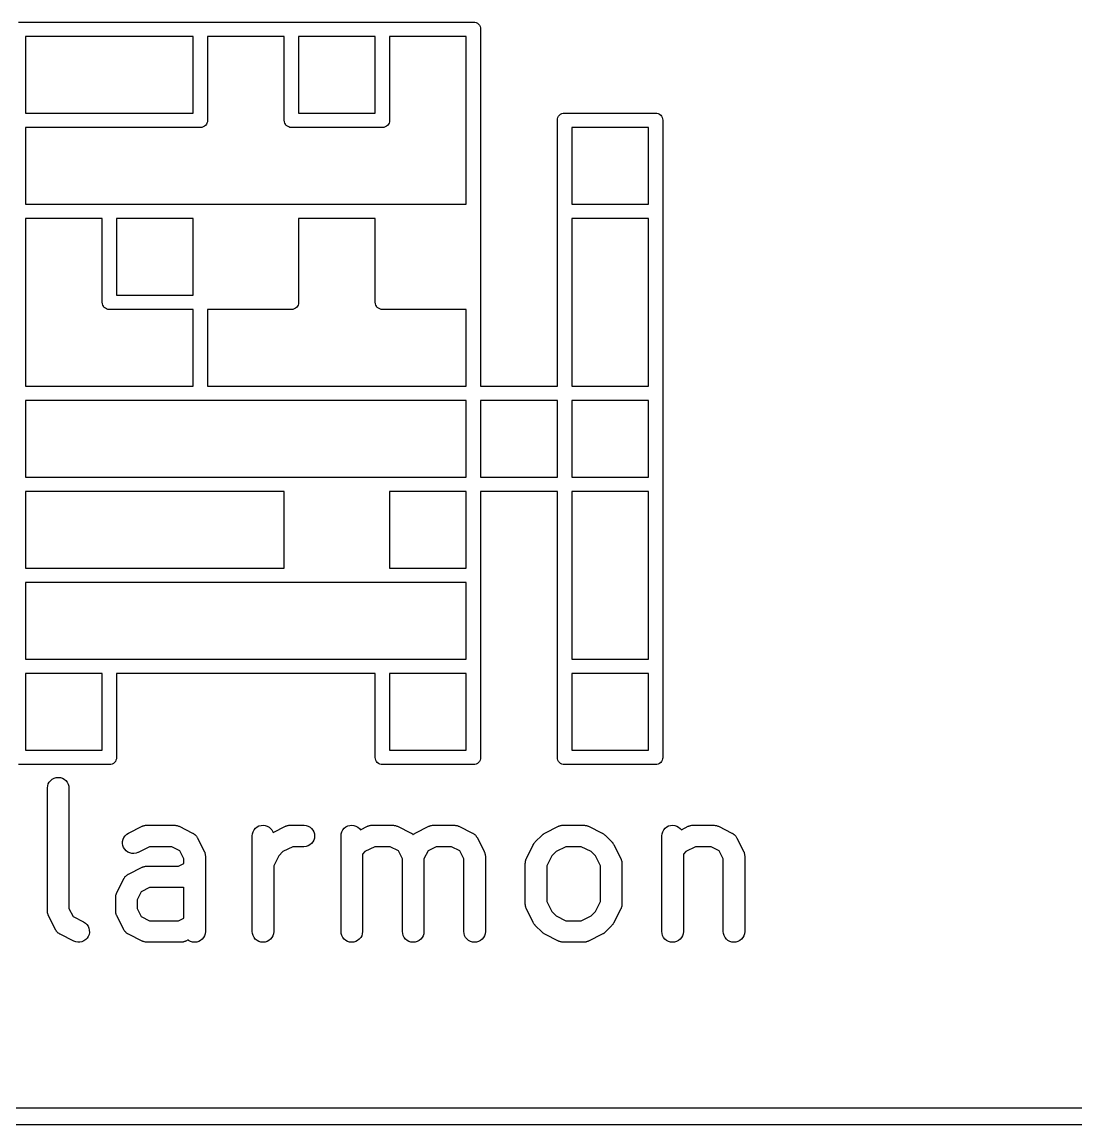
# Model space of a CAD drawing. Extents: x 74.8 to 169.8, y -84.2 to -63.4.
# Drawn here: x 149.89 to 157.24, y -84.22 to -76.53 of the extents above; entities that cross this region are included whole.
import ezdxf

# ---------------------------------------------------------------- set-up
doc = ezdxf.new("R2010")
doc.units = 0
doc.layers.add('BLACK', color=7, linetype='CONTINUOUS')

msp = doc.modelspace()

# ---------------------------------------------------------------- linework, layer by layer
at = {"layer": 'BLACK', "linetype": 'CONTINUOUS'}
for p, q in [((149.862, -76.531), (151.128, -76.531)), ((151.128, -76.531), (151.13, -76.5308)), ((151.13, -76.5308), (151.132, -76.531)), ((151.132, -76.531), (151.763, -76.531)), ((151.763, -76.531), (151.765, -76.5308)), ((151.765, -76.5308), (151.767, -76.531)), ((151.767, -76.531), (152.398, -76.531)), ((152.398, -76.531), (152.4, -76.5308)), ((152.4, -76.5308), (152.402, -76.531)), ((152.402, -76.531), (153.033, -76.531)), ((153.033, -76.531), (153.035, -76.5308)), ((153.035, -76.5308), (153.037, -76.531)), ((153.037, -76.531), (153.045, -76.5317)), ((153.045, -76.5317), (153.054, -76.5346)), ((153.054, -76.5346), (153.063, -76.5392)), ((153.063, -76.5392), (153.071, -76.5455)), ((153.071, -76.5455), (153.077, -76.5531)), ((153.077, -76.5531), (153.081, -76.5618)), ((149.91, -76.631), (149.91, -77.166)), ((151.08, -76.631), (149.91, -76.631)), ((151.08, -77.166), (151.08, -76.631)), ((151.715, -76.631), (151.18, -76.631)), ((151.18, -76.631), (151.18, -77.2136)), ((151.715, -77.2135), (151.715, -76.631)), ((151.815, -76.631), (151.815, -77.166)), ((152.35, -76.631), (151.815, -76.631)), ((152.35, -77.166), (152.35, -76.631)), ((152.45, -76.631), (152.45, -77.2136)), ((152.985, -76.631), (152.45, -76.631)), ((152.985, -77.801), (152.985, -76.631)), ((153.081, -76.5618), (153.084, -76.5712)), ((153.084, -76.5712), (153.085, -76.581)), ((153.085, -76.581), (153.085, -76.5834)), ((153.085, -76.5834), (153.085, -77.8486)), ((149.91, -77.166), (151.08, -77.166)), ((151.815, -77.166), (152.35, -77.166)), ((153.642, -77.1742), (153.651, -77.1696)), ((153.651, -77.1696), (153.66, -77.1667)), ((153.66, -77.1667), (153.668, -77.166)), ((153.668, -77.166), (153.67, -77.1658)), ((153.67, -77.1658), (153.672, -77.166)), ((153.672, -77.166), (154.303, -77.166)), ((154.303, -77.166), (154.305, -77.1658)), ((154.305, -77.1658), (154.307, -77.166)), ((154.307, -77.166), (154.315, -77.1667)), ((154.315, -77.1667), (154.324, -77.1696)), ((154.324, -77.1696), (154.333, -77.1742)), ((151.172, -77.2439), (151.166, -77.2515)), ((151.176, -77.2352), (151.172, -77.2439)), ((151.179, -77.2258), (151.176, -77.2352)), ((151.18, -77.2184), (151.179, -77.2258)), ((151.18, -77.2136), (151.18, -77.216)), ((151.18, -77.216), (151.18, -77.2184)), ((151.715, -77.216), (151.715, -77.2135)), ((151.716, -77.2258), (151.715, -77.216)), ((151.719, -77.2352), (151.716, -77.2258)), ((151.723, -77.2439), (151.719, -77.2352)), ((151.729, -77.2515), (151.723, -77.2439)), ((152.442, -77.2439), (152.436, -77.2515)), ((152.446, -77.2352), (152.442, -77.2439)), ((152.449, -77.2258), (152.446, -77.2352)), ((152.45, -77.2184), (152.449, -77.2258)), ((152.45, -77.2136), (152.45, -77.216)), ((152.45, -77.216), (152.45, -77.2184)), ((153.62, -77.216), (153.621, -77.2062)), ((153.62, -77.2184), (153.62, -77.216)), ((153.62, -77.8486), (153.62, -77.2184)), ((153.621, -77.2062), (153.624, -77.1968)), ((153.624, -77.1968), (153.628, -77.1881)), ((153.628, -77.1881), (153.634, -77.1805)), ((153.634, -77.1805), (153.642, -77.1742)), ((154.333, -77.1742), (154.341, -77.1805)), ((154.341, -77.1805), (154.347, -77.1881)), ((154.347, -77.1881), (154.351, -77.1968)), ((154.351, -77.1968), (154.354, -77.2062)), ((154.354, -77.2062), (154.355, -77.216)), ((154.355, -77.216), (154.355, -77.2184)), ((154.355, -77.2184), (154.355, -77.8486)), ((151.128, -77.266), (149.91, -77.266)), ((149.91, -77.266), (149.91, -77.801)), ((151.13, -77.2662), (151.128, -77.266)), ((151.14, -77.2653), (151.13, -77.2662)), ((151.149, -77.2624), (151.14, -77.2653)), ((151.158, -77.2578), (151.149, -77.2624)), ((151.166, -77.2515), (151.158, -77.2578)), ((151.737, -77.2578), (151.729, -77.2515)), ((151.746, -77.2624), (151.737, -77.2578)), ((151.755, -77.2653), (151.746, -77.2624)), ((151.763, -77.266), (151.755, -77.2653)), ((151.765, -77.2662), (151.763, -77.266)), ((151.767, -77.266), (151.765, -77.2662)), ((152.398, -77.266), (151.767, -77.266)), ((152.4, -77.2662), (152.398, -77.266)), ((152.41, -77.2653), (152.4, -77.2662)), ((152.419, -77.2624), (152.41, -77.2653)), ((152.428, -77.2578), (152.419, -77.2624)), ((152.436, -77.2515), (152.428, -77.2578)), ((153.72, -77.266), (153.72, -77.801)), ((154.255, -77.266), (153.72, -77.266)), ((154.255, -77.801), (154.255, -77.266)), ((149.91, -77.801), (150.493, -77.801)), ((150.493, -77.801), (150.495, -77.8008)), ((150.495, -77.8008), (150.497, -77.801)), ((150.497, -77.801), (151.128, -77.801)), ((151.128, -77.801), (151.13, -77.8008)), ((151.13, -77.8008), (151.132, -77.801)), ((151.132, -77.801), (151.763, -77.801)), ((151.763, -77.801), (151.765, -77.8008)), ((151.765, -77.8008), (151.767, -77.801)), ((151.767, -77.801), (152.398, -77.801)), ((152.398, -77.801), (152.4, -77.8008)), ((152.4, -77.8008), (152.402, -77.801)), ((152.402, -77.801), (152.985, -77.801)), ((153.085, -77.8486), (153.085, -77.851)), ((153.085, -77.851), (153.085, -77.8534)), ((153.085, -77.8534), (153.085, -78.4836)), ((153.62, -77.851), (153.62, -77.8486)), ((153.62, -77.8534), (153.62, -77.851)), ((153.62, -79.071), (153.62, -77.8534)), ((153.72, -77.801), (154.255, -77.801)), ((154.355, -77.8486), (154.355, -77.851)), ((154.355, -77.851), (154.355, -77.8534)), ((154.355, -77.8534), (154.355, -79.1186)), ((149.91, -77.901), (149.91, -79.071)), ((150.445, -77.901), (149.91, -77.901)), ((150.445, -78.4835), (150.445, -77.901)), ((150.545, -77.901), (150.545, -78.436)), ((151.08, -77.901), (150.545, -77.901)), ((151.08, -78.436), (151.08, -77.901)), ((151.815, -77.901), (151.815, -78.4836)), ((152.35, -77.901), (151.815, -77.901)), ((152.35, -78.4836), (152.35, -77.901)), ((153.72, -77.901), (153.72, -79.071)), ((154.255, -77.901), (153.72, -77.901)), ((154.255, -79.071), (154.255, -77.901)), ((150.545, -78.436), (151.08, -78.436)), ((150.445, -78.486), (150.445, -78.4835)), ((150.446, -78.4958), (150.445, -78.486)), ((150.449, -78.5052), (150.446, -78.4958)), ((150.453, -78.5139), (150.449, -78.5052)), ((150.459, -78.5215), (150.453, -78.5139)), ((150.467, -78.5278), (150.459, -78.5215)), ((150.476, -78.5324), (150.467, -78.5278)), ((150.485, -78.5353), (150.476, -78.5324)), ((150.493, -78.536), (150.485, -78.5353)), ((150.495, -78.5362), (150.493, -78.536)), ((150.497, -78.536), (150.495, -78.5362)), ((151.08, -78.536), (150.497, -78.536)), ((151.08, -79.071), (151.08, -78.536)), ((151.763, -78.536), (151.18, -78.536)), ((151.18, -78.536), (151.18, -79.071)), ((151.765, -78.5362), (151.763, -78.536)), ((151.775, -78.5353), (151.765, -78.5362)), ((151.784, -78.5324), (151.775, -78.5353)), ((151.793, -78.5278), (151.784, -78.5324)), ((151.801, -78.5215), (151.793, -78.5278)), ((151.807, -78.5139), (151.801, -78.5215)), ((151.811, -78.5052), (151.807, -78.5139)), ((151.814, -78.4958), (151.811, -78.5052)), ((151.815, -78.4884), (151.814, -78.4958)), ((151.815, -78.4836), (151.815, -78.486)), ((151.815, -78.486), (151.815, -78.4884)), ((152.35, -78.486), (152.35, -78.4836)), ((152.351, -78.4958), (152.35, -78.486)), ((152.354, -78.5052), (152.351, -78.4958)), ((152.358, -78.5139), (152.354, -78.5052)), ((152.364, -78.5215), (152.358, -78.5139)), ((152.372, -78.5278), (152.364, -78.5215)), ((152.381, -78.5324), (152.372, -78.5278)), ((152.39, -78.5353), (152.381, -78.5324)), ((152.398, -78.536), (152.39, -78.5353)), ((152.4, -78.5362), (152.398, -78.536)), ((152.402, -78.536), (152.4, -78.5362)), ((152.985, -78.536), (152.402, -78.536)), ((152.985, -79.071), (152.985, -78.536)), ((153.085, -78.4836), (153.085, -78.486)), ((153.085, -78.486), (153.085, -78.4884)), ((153.085, -78.4884), (153.085, -79.071)), ((149.91, -79.071), (151.08, -79.071)), ((151.18, -79.071), (152.985, -79.071)), ((153.085, -79.071), (153.62, -79.071)), ((153.72, -79.071), (154.255, -79.071)), ((151.128, -79.171), (149.91, -79.171)), ((149.91, -79.171), (149.91, -79.706)), ((151.13, -79.1712), (151.128, -79.171)), ((151.132, -79.171), (151.13, -79.1712)), ((152.985, -79.171), (151.132, -79.171)), ((152.985, -79.706), (152.985, -79.171)), ((153.085, -79.171), (153.085, -79.706)), ((153.62, -79.171), (153.085, -79.171)), ((153.62, -79.706), (153.62, -79.171)), ((153.72, -79.171), (153.72, -79.706)), ((154.255, -79.171), (153.72, -79.171)), ((154.255, -79.706), (154.255, -79.171)), ((154.355, -79.1186), (154.355, -79.121)), ((154.355, -79.121), (154.355, -79.1234)), ((154.355, -79.1234), (154.355, -79.7536)), ((149.91, -79.706), (151.763, -79.706)), ((151.763, -79.706), (151.765, -79.7058)), ((151.765, -79.7058), (151.767, -79.706)), ((151.767, -79.706), (152.398, -79.706)), ((152.398, -79.706), (152.4, -79.7058)), ((152.4, -79.7058), (152.402, -79.706)), ((152.402, -79.706), (152.985, -79.706)), ((153.085, -79.706), (153.62, -79.706)), ((153.72, -79.706), (154.255, -79.706)), ((154.355, -79.7536), (154.355, -79.756)), ((154.355, -79.756), (154.355, -79.7584)), ((154.355, -79.7584), (154.355, -81.0236)), ((149.91, -79.806), (149.91, -80.341)), ((151.715, -79.806), (149.91, -79.806)), ((151.715, -80.341), (151.715, -79.806)), ((152.45, -79.806), (152.45, -80.341)), ((152.985, -79.806), (152.45, -79.806)), ((152.985, -80.341), (152.985, -79.806)), ((153.62, -79.806), (153.085, -79.806)), ((153.085, -79.806), (153.085, -80.3886)), ((153.62, -81.0235), (153.62, -79.806)), ((153.72, -79.806), (153.72, -80.976)), ((154.255, -79.806), (153.72, -79.806)), ((154.255, -80.976), (154.255, -79.806)), ((149.91, -80.341), (151.715, -80.341)), ((152.45, -80.341), (152.985, -80.341)), ((153.085, -80.3886), (153.085, -80.391)), ((153.085, -80.391), (153.085, -80.3934)), ((153.085, -80.3934), (153.085, -81.0236)), ((151.763, -80.441), (149.91, -80.441)), ((149.91, -80.441), (149.91, -80.976)), ((151.765, -80.4412), (151.763, -80.441)), ((151.767, -80.441), (151.765, -80.4412)), ((152.398, -80.441), (151.767, -80.441)), ((152.4, -80.4412), (152.398, -80.441)), ((152.402, -80.441), (152.4, -80.4412)), ((152.985, -80.441), (152.402, -80.441)), ((152.985, -80.976), (152.985, -80.441)), ((149.91, -80.976), (150.493, -80.976)), ((150.493, -80.976), (150.495, -80.9758)), ((150.495, -80.9758), (150.497, -80.976)), ((150.497, -80.976), (152.398, -80.976)), ((152.398, -80.976), (152.4, -80.9758)), ((152.4, -80.9758), (152.402, -80.976)), ((152.402, -80.976), (152.985, -80.976)), ((153.72, -80.976), (154.255, -80.976)), ((149.91, -81.076), (149.91, -81.611)), ((150.445, -81.076), (149.91, -81.076)), ((150.445, -81.611), (150.445, -81.076)), ((152.35, -81.076), (150.545, -81.076)), ((150.545, -81.076), (150.545, -81.6586)), ((152.35, -81.6585), (152.35, -81.076)), ((152.45, -81.076), (152.45, -81.611)), ((152.985, -81.076), (152.45, -81.076)), ((152.985, -81.611), (152.985, -81.076)), ((153.085, -81.0236), (153.085, -81.026)), ((153.085, -81.026), (153.085, -81.0284)), ((153.085, -81.0284), (153.085, -81.6586)), ((153.62, -81.026), (153.62, -81.0235)), ((153.62, -81.0285), (153.62, -81.026)), ((153.62, -81.6585), (153.62, -81.0285)), ((153.72, -81.076), (153.72, -81.611)), ((154.255, -81.076), (153.72, -81.076)), ((154.255, -81.611), (154.255, -81.076)), ((154.355, -81.0236), (154.355, -81.026)), ((154.355, -81.026), (154.355, -81.0284)), ((154.355, -81.0284), (154.355, -81.6586)), ((149.91, -81.611), (150.445, -81.611)), ((152.45, -81.611), (152.985, -81.611)), ((153.72, -81.611), (154.255, -81.611)), ((150.493, -81.711), (149.862, -81.711)), ((150.495, -81.7112), (150.493, -81.711)), ((150.505, -81.7103), (150.495, -81.7112)), ((150.514, -81.7074), (150.505, -81.7103)), ((150.523, -81.7028), (150.514, -81.7074)), ((150.531, -81.6965), (150.523, -81.7028)), ((150.537, -81.6889), (150.531, -81.6965)), ((150.541, -81.6802), (150.537, -81.6889)), ((150.544, -81.6708), (150.541, -81.6802)), ((150.545, -81.6634), (150.544, -81.6708)), ((150.545, -81.6586), (150.545, -81.661)), ((150.545, -81.661), (150.545, -81.6634)), ((152.35, -81.661), (152.35, -81.6585)), ((152.351, -81.6708), (152.35, -81.661)), ((152.354, -81.6802), (152.351, -81.6708)), ((152.358, -81.6889), (152.354, -81.6802)), ((152.364, -81.6965), (152.358, -81.6889)), ((152.372, -81.7028), (152.364, -81.6965)), ((152.381, -81.7074), (152.372, -81.7028)), ((152.39, -81.7103), (152.381, -81.7074)), ((152.398, -81.711), (152.39, -81.7103)), ((152.4, -81.7112), (152.398, -81.711)), ((152.402, -81.711), (152.4, -81.7112)), ((153.033, -81.711), (152.402, -81.711)), ((153.035, -81.7112), (153.033, -81.711)), ((153.045, -81.7103), (153.035, -81.7112)), ((153.054, -81.7074), (153.045, -81.7103)), ((153.063, -81.7028), (153.054, -81.7074)), ((153.071, -81.6965), (153.063, -81.7028)), ((153.077, -81.6889), (153.071, -81.6965)), ((153.081, -81.6802), (153.077, -81.6889)), ((153.084, -81.6708), (153.081, -81.6802)), ((153.085, -81.6634), (153.084, -81.6708)), ((153.085, -81.6586), (153.085, -81.661)), ((153.085, -81.661), (153.085, -81.6634)), ((153.62, -81.661), (153.62, -81.6585)), ((153.621, -81.6708), (153.62, -81.661)), ((153.624, -81.6802), (153.621, -81.6708)), ((153.628, -81.6889), (153.624, -81.6802)), ((153.634, -81.6965), (153.628, -81.6889)), ((153.642, -81.7028), (153.634, -81.6965)), ((153.651, -81.7074), (153.642, -81.7028)), ((153.66, -81.7103), (153.651, -81.7074)), ((153.668, -81.711), (153.66, -81.7103)), ((153.67, -81.7112), (153.668, -81.711)), ((153.672, -81.711), (153.67, -81.7112)), ((154.303, -81.711), (153.672, -81.711)), ((154.305, -81.7112), (154.303, -81.711)), ((154.315, -81.7103), (154.305, -81.7112)), ((154.324, -81.7074), (154.315, -81.7103)), ((154.333, -81.7028), (154.324, -81.7074)), ((154.341, -81.6965), (154.333, -81.7028)), ((154.347, -81.6889), (154.341, -81.6965)), ((154.351, -81.6802), (154.347, -81.6889)), ((154.354, -81.6708), (154.351, -81.6802)), ((154.355, -81.6634), (154.354, -81.6708)), ((154.355, -81.6586), (154.355, -81.661)), ((154.355, -81.661), (154.355, -81.6634)), ((150.063, -81.8743), (150.065, -81.8598)), ((150.065, -81.8598), (150.069, -81.8458)), ((150.069, -81.8458), (150.076, -81.833)), ((150.076, -81.833), (150.086, -81.8218)), ((150.086, -81.8218), (150.097, -81.8126)), ((150.097, -81.8126), (150.11, -81.8058)), ((150.11, -81.8058), (150.124, -81.8017)), ((150.124, -81.8017), (150.139, -81.8004)), ((150.139, -81.8004), (150.153, -81.8019)), ((150.153, -81.8019), (150.167, -81.8062)), ((150.167, -81.8062), (150.18, -81.8132)), ((150.18, -81.8132), (150.191, -81.8225)), ((150.191, -81.8225), (150.2, -81.8339)), ((150.2, -81.8339), (150.207, -81.8468)), ((150.207, -81.8468), (150.212, -81.8608)), ((150.212, -81.8608), (150.213, -81.8754)), ((150.063, -81.8754), (150.063, -81.8743)), ((150.063, -82.7325), (150.063, -81.8754)), ((150.213, -81.8754), (150.213, -82.7148)), ((150.628, -82.1893), (150.724, -82.1416)), ((150.724, -82.1412), (150.727, -82.1404)), ((150.724, -82.1416), (150.724, -82.1412)), ((150.727, -82.1404), (150.728, -82.1394)), ((150.728, -82.1394), (150.733, -82.1379)), ((150.733, -82.1379), (150.738, -82.1361)), ((150.738, -82.1361), (150.74, -82.1358)), ((150.74, -82.1358), (150.742, -82.1351)), ((150.742, -82.1351), (150.748, -82.1346)), ((150.748, -82.1346), (150.753, -82.1338)), ((150.753, -82.1338), (150.755, -82.1339)), ((150.755, -82.1339), (150.757, -82.1337)), ((150.757, -82.1337), (150.948, -82.1337)), ((150.948, -82.1337), (150.949, -82.1337)), ((150.949, -82.1337), (150.951, -82.134)), ((150.951, -82.134), (150.953, -82.1339)), ((150.953, -82.1339), (150.958, -82.1348)), ((150.958, -82.1348), (150.963, -82.1354)), ((150.963, -82.1354), (150.965, -82.136)), ((150.965, -82.136), (150.967, -82.1364)), ((150.967, -82.1364), (150.972, -82.1382)), ((150.972, -82.1382), (150.977, -82.1398)), ((150.977, -82.1398), (150.979, -82.1408)), ((150.979, -82.1408), (150.981, -82.1416)), ((150.981, -82.1416), (151.076, -82.1893)), ((151.498, -82.1792), (151.505, -82.1663)), ((151.505, -82.1663), (151.514, -82.1551)), ((151.514, -82.1551), (151.526, -82.146)), ((151.526, -82.146), (151.538, -82.1392)), ((151.538, -82.1392), (151.553, -82.135)), ((151.553, -82.135), (151.567, -82.1337)), ((151.567, -82.1337), (151.582, -82.1352)), ((151.582, -82.1352), (151.596, -82.1396)), ((151.596, -82.1396), (151.609, -82.1465)), ((151.609, -82.1465), (151.62, -82.1559)), ((151.62, -82.1559), (151.629, -82.1672)), ((151.629, -82.1672), (151.636, -82.1801)), ((151.637, -82.1847), (151.724, -82.1416)), ((151.724, -82.1412), (151.727, -82.1404)), ((151.724, -82.1416), (151.724, -82.1412)), ((151.727, -82.1404), (151.728, -82.1394)), ((151.728, -82.1394), (151.733, -82.1379)), ((151.733, -82.1379), (151.738, -82.1361)), ((151.738, -82.1361), (151.74, -82.1358)), ((151.74, -82.1358), (151.742, -82.1351)), ((151.742, -82.1351), (151.748, -82.1346)), ((151.748, -82.1346), (151.753, -82.1338)), ((151.753, -82.1338), (151.755, -82.1339)), ((151.755, -82.1339), (151.757, -82.1337)), ((151.757, -82.1337), (151.852, -82.1337)), ((151.852, -82.1337), (151.853, -82.1337)), ((151.853, -82.1337), (151.868, -82.1354)), ((151.868, -82.1354), (151.882, -82.1398)), ((151.882, -82.1398), (151.895, -82.1468)), ((151.895, -82.1468), (151.906, -82.1562)), ((151.906, -82.1562), (151.915, -82.1676)), ((151.915, -82.1676), (151.922, -82.1806)), ((152.117, -82.1792), (152.124, -82.1663)), ((152.124, -82.1663), (152.133, -82.1551)), ((152.133, -82.1551), (152.145, -82.146)), ((152.145, -82.146), (152.158, -82.1392)), ((152.158, -82.1392), (152.172, -82.135)), ((152.172, -82.135), (152.186, -82.1337)), ((152.186, -82.1337), (152.201, -82.1352)), ((152.201, -82.1352), (152.215, -82.1396)), ((152.215, -82.1396), (152.228, -82.1465)), ((152.228, -82.1465), (152.239, -82.1559)), ((152.239, -82.1559), (152.247, -82.1657)), ((152.247, -82.1657), (152.295, -82.1416)), ((152.295, -82.1416), (152.296, -82.1412)), ((152.296, -82.1412), (152.298, -82.1404)), ((152.298, -82.1404), (152.3, -82.1394)), ((152.3, -82.1394), (152.305, -82.1379)), ((152.305, -82.1379), (152.31, -82.1361)), ((152.31, -82.1361), (152.312, -82.1358)), ((152.312, -82.1358), (152.314, -82.1351)), ((152.314, -82.1351), (152.319, -82.1346)), ((152.319, -82.1346), (152.324, -82.1338)), ((152.324, -82.1338), (152.326, -82.1339)), ((152.326, -82.1339), (152.328, -82.1337)), ((152.328, -82.1337), (152.471, -82.1337)), ((152.471, -82.1337), (152.472, -82.1337)), ((152.472, -82.1337), (152.475, -82.134)), ((152.475, -82.134), (152.477, -82.1339)), ((152.477, -82.1339), (152.482, -82.1348)), ((152.482, -82.1348), (152.487, -82.1354)), ((152.487, -82.1354), (152.489, -82.136)), ((152.489, -82.136), (152.491, -82.1364)), ((152.491, -82.1364), (152.496, -82.1382)), ((152.496, -82.1382), (152.501, -82.1398)), ((152.501, -82.1398), (152.503, -82.1408)), ((152.503, -82.1408), (152.505, -82.1416)), ((152.505, -82.1416), (152.6, -82.1893)), ((152.628, -82.1893), (152.724, -82.1416)), ((152.724, -82.1412), (152.727, -82.1404)), ((152.724, -82.1416), (152.724, -82.1412)), ((152.727, -82.1404), (152.728, -82.1394)), ((152.728, -82.1394), (152.733, -82.1379)), ((152.733, -82.1379), (152.738, -82.1361)), ((152.738, -82.1361), (152.74, -82.1358)), ((152.74, -82.1358), (152.742, -82.1351)), ((152.742, -82.1351), (152.748, -82.1346)), ((152.748, -82.1346), (152.753, -82.1338)), ((152.753, -82.1338), (152.755, -82.1339)), ((152.755, -82.1339), (152.757, -82.1337)), ((152.757, -82.1337), (152.9, -82.1337)), ((152.9, -82.1337), (152.901, -82.1337)), ((152.901, -82.1337), (152.903, -82.134)), ((152.903, -82.134), (152.905, -82.1339)), ((152.905, -82.1339), (152.91, -82.1348)), ((152.91, -82.1348), (152.915, -82.1354)), ((152.915, -82.1354), (152.918, -82.136)), ((152.918, -82.136), (152.92, -82.1364)), ((152.92, -82.1364), (152.925, -82.1382)), ((152.925, -82.1382), (152.929, -82.1398)), ((152.929, -82.1398), (152.931, -82.1408)), ((152.931, -82.1408), (152.933, -82.1416)), ((152.933, -82.1416), (153.029, -82.1893)), ((153.533, -82.1893), (153.628, -82.1416)), ((153.628, -82.1416), (153.629, -82.1412)), ((153.629, -82.1412), (153.631, -82.1404)), ((153.631, -82.1404), (153.633, -82.1394)), ((153.633, -82.1394), (153.638, -82.1379)), ((153.638, -82.1379), (153.643, -82.1361)), ((153.643, -82.1361), (153.645, -82.1358)), ((153.645, -82.1358), (153.647, -82.1351)), ((153.647, -82.1351), (153.652, -82.1346)), ((153.652, -82.1346), (153.657, -82.1338)), ((153.657, -82.1338), (153.66, -82.1339)), ((153.66, -82.1339), (153.662, -82.1337)), ((153.662, -82.1337), (153.805, -82.1337)), ((153.805, -82.1337), (153.806, -82.1337)), ((153.806, -82.1337), (153.808, -82.134)), ((153.808, -82.134), (153.81, -82.1339)), ((153.81, -82.1339), (153.815, -82.1348)), ((153.815, -82.1348), (153.82, -82.1354)), ((153.82, -82.1354), (153.822, -82.136)), ((153.822, -82.136), (153.825, -82.1364)), ((153.825, -82.1364), (153.829, -82.1382)), ((153.829, -82.1382), (153.834, -82.1398)), ((153.834, -82.1398), (153.836, -82.1408)), ((153.836, -82.1408), (153.838, -82.1416)), ((153.838, -82.1416), (153.933, -82.1893)), ((154.355, -82.1792), (154.362, -82.1663)), ((154.362, -82.1663), (154.371, -82.1551)), ((154.371, -82.1551), (154.383, -82.146)), ((154.383, -82.146), (154.396, -82.1392)), ((154.396, -82.1392), (154.41, -82.135)), ((154.41, -82.135), (154.424, -82.1337)), ((154.424, -82.1337), (154.439, -82.1352)), ((154.439, -82.1352), (154.453, -82.1396)), ((154.453, -82.1396), (154.466, -82.1465)), ((154.466, -82.1465), (154.477, -82.1559)), ((154.477, -82.1559), (154.485, -82.1657)), ((154.485, -82.1657), (154.533, -82.1416)), ((154.533, -82.1416), (154.534, -82.1412)), ((154.534, -82.1412), (154.536, -82.1404)), ((154.536, -82.1404), (154.538, -82.1394)), ((154.538, -82.1394), (154.543, -82.1379)), ((154.543, -82.1379), (154.548, -82.1361)), ((154.548, -82.1361), (154.55, -82.1358)), ((154.55, -82.1358), (154.552, -82.1351)), ((154.552, -82.1351), (154.557, -82.1346)), ((154.557, -82.1346), (154.562, -82.1338)), ((154.562, -82.1338), (154.564, -82.1339)), ((154.564, -82.1339), (154.567, -82.1337)), ((154.567, -82.1337), (154.709, -82.1337)), ((154.709, -82.1337), (154.71, -82.1337)), ((154.71, -82.1337), (154.713, -82.134)), ((154.713, -82.134), (154.715, -82.1339)), ((154.715, -82.1339), (154.72, -82.1348)), ((154.72, -82.1348), (154.725, -82.1354)), ((154.725, -82.1354), (154.727, -82.136)), ((154.727, -82.136), (154.729, -82.1364)), ((154.729, -82.1364), (154.734, -82.1382)), ((154.734, -82.1382), (154.739, -82.1398)), ((154.739, -82.1398), (154.741, -82.1408)), ((154.741, -82.1408), (154.743, -82.1416)), ((154.743, -82.1416), (154.838, -82.1893)), ((150.587, -82.2466), (150.591, -82.2324)), ((150.587, -82.2613), (150.587, -82.2466)), ((150.591, -82.2324), (150.597, -82.219)), ((150.597, -82.219), (150.605, -82.2071)), ((150.605, -82.2071), (150.616, -82.197)), ((150.616, -82.197), (150.628, -82.1893)), ((151.076, -82.1893), (151.077, -82.1897)), ((151.077, -82.1897), (151.079, -82.1906)), ((151.079, -82.1906), (151.08, -82.1913)), ((151.08, -82.1913), (151.085, -82.1946)), ((151.085, -82.1946), (151.09, -82.1977)), ((151.09, -82.1977), (151.091, -82.1988)), ((151.091, -82.1988), (151.092, -82.1998)), ((151.092, -82.1998), (151.096, -82.2039)), ((151.096, -82.2039), (151.1, -82.2079)), ((151.1, -82.2079), (151.101, -82.2092)), ((151.101, -82.2092), (151.102, -82.2104)), ((151.102, -82.2104), (151.105, -82.2152)), ((151.105, -82.2152), (151.108, -82.2199)), ((151.108, -82.2199), (151.109, -82.2214)), ((151.109, -82.2214), (151.11, -82.2228)), ((151.11, -82.2228), (151.157, -82.318)), ((151.492, -82.2077), (151.493, -82.1931)), ((151.492, -82.2087), (151.492, -82.2077)), ((151.492, -82.8754), (151.492, -82.2087)), ((151.493, -82.1931), (151.498, -82.1792)), ((151.636, -82.1801), (151.637, -82.1847)), ((151.914, -82.2507), (151.905, -82.2619)), ((151.921, -82.2378), (151.914, -82.2507)), ((151.926, -82.2238), (151.921, -82.2378)), ((151.922, -82.1806), (151.926, -82.1947)), ((151.926, -82.1947), (151.927, -82.2092)), ((151.927, -82.2092), (151.926, -82.2238)), ((152.111, -82.2077), (152.112, -82.1931)), ((152.111, -82.2087), (152.111, -82.2077)), ((152.111, -82.8754), (152.111, -82.2087)), ((152.112, -82.1931), (152.117, -82.1792)), ((152.6, -82.1893), (152.601, -82.1897)), ((152.601, -82.1897), (152.602, -82.1906)), ((152.602, -82.1906), (152.604, -82.1913)), ((152.604, -82.1913), (152.609, -82.1946)), ((152.609, -82.1946), (152.613, -82.1977)), ((152.613, -82.1977), (152.614, -82.1985)), ((152.614, -82.1985), (152.615, -82.1982)), ((152.615, -82.1982), (152.616, -82.197)), ((152.616, -82.197), (152.621, -82.194)), ((152.621, -82.194), (152.625, -82.1908)), ((152.625, -82.1908), (152.627, -82.1901)), ((152.627, -82.1901), (152.628, -82.1893)), ((153.029, -82.1893), (153.03, -82.1897)), ((153.03, -82.1897), (153.031, -82.1906)), ((153.031, -82.1906), (153.032, -82.1913)), ((153.032, -82.1913), (153.037, -82.1946)), ((153.037, -82.1946), (153.042, -82.1977)), ((153.042, -82.1977), (153.043, -82.1988)), ((153.043, -82.1988), (153.044, -82.1998)), ((153.044, -82.1998), (153.048, -82.2039)), ((153.048, -82.2039), (153.052, -82.2079)), ((153.052, -82.2079), (153.053, -82.2092)), ((153.053, -82.2092), (153.054, -82.2104)), ((153.054, -82.2104), (153.057, -82.2152)), ((153.057, -82.2152), (153.061, -82.2199)), ((153.061, -82.2199), (153.061, -82.2214)), ((153.061, -82.2214), (153.062, -82.2228)), ((153.062, -82.2228), (153.11, -82.318)), ((153.463, -82.2542), (153.466, -82.2509)), ((153.466, -82.2509), (153.514, -82.2033)), ((153.514, -82.2026), (153.518, -82.1999)), ((153.514, -82.2033), (153.514, -82.2026)), ((153.518, -82.1999), (153.521, -82.197)), ((153.521, -82.197), (153.523, -82.1954)), ((153.523, -82.1954), (153.526, -82.1934)), ((153.526, -82.1934), (153.529, -82.1915)), ((153.529, -82.1915), (153.533, -82.1893)), ((153.933, -82.1893), (153.934, -82.1897)), ((153.934, -82.1897), (153.938, -82.192)), ((153.938, -82.192), (153.942, -82.194)), ((153.942, -82.194), (153.944, -82.196)), ((153.944, -82.196), (153.947, -82.1977)), ((153.947, -82.1977), (153.95, -82.2006)), ((153.95, -82.2006), (153.953, -82.2033)), ((153.953, -82.2033), (154.001, -82.2509)), ((154.001, -82.2509), (154.001, -82.2517)), ((154.349, -82.2077), (154.35, -82.1931)), ((154.349, -82.2087), (154.349, -82.2077)), ((154.349, -82.8754), (154.349, -82.2087)), ((154.35, -82.1931), (154.355, -82.1792)), ((154.838, -82.1893), (154.839, -82.1897)), ((154.839, -82.1897), (154.841, -82.1906)), ((154.841, -82.1906), (154.842, -82.1913)), ((154.842, -82.1913), (154.847, -82.1946)), ((154.847, -82.1946), (154.851, -82.1977)), ((154.851, -82.1977), (154.853, -82.1988)), ((154.853, -82.1988), (154.854, -82.1998)), ((154.854, -82.1998), (154.858, -82.2039)), ((154.858, -82.2039), (154.862, -82.2079)), ((154.862, -82.2079), (154.863, -82.2092)), ((154.863, -82.2092), (154.864, -82.2104)), ((154.864, -82.2104), (154.867, -82.2152)), ((154.867, -82.2152), (154.87, -82.2199)), ((154.87, -82.2199), (154.871, -82.2214)), ((154.871, -82.2214), (154.872, -82.2228)), ((154.872, -82.2228), (154.919, -82.318)), ((150.589, -82.2757), (150.587, -82.2613)), ((150.594, -82.2894), (150.589, -82.2757)), ((150.602, -82.3019), (150.594, -82.2894)), ((150.612, -82.3126), (150.602, -82.3019)), ((150.624, -82.3211), (150.612, -82.3126)), ((150.637, -82.3272), (150.624, -82.3211)), ((150.652, -82.3306), (150.637, -82.3272)), ((150.694, -82.3239), (150.681, -82.3289)), ((150.695, -82.3234), (150.694, -82.3239)), ((150.775, -82.2837), (150.695, -82.3234)), ((150.93, -82.2837), (150.775, -82.2837)), ((150.987, -82.3122), (150.93, -82.2837)), ((151.015, -82.3693), (150.987, -82.3122)), ((151.157, -82.318), (151.158, -82.319)), ((151.158, -82.319), (151.159, -82.321)), ((151.159, -82.321), (151.16, -82.323)), ((151.16, -82.323), (151.161, -82.3279)), ((151.161, -82.3279), (151.163, -82.3327)), ((151.706, -82.318), (151.676, -82.3484)), ((151.775, -82.2837), (151.706, -82.318)), ((151.852, -82.2837), (151.775, -82.2837)), ((151.867, -82.2823), (151.852, -82.2837)), ((151.881, -82.2781), (151.867, -82.2823)), ((151.894, -82.2712), (151.881, -82.2781)), ((151.905, -82.2619), (151.894, -82.2712)), ((152.278, -82.318), (152.261, -82.335)), ((152.346, -82.2837), (152.278, -82.318)), ((152.454, -82.2837), (152.346, -82.2837)), ((152.511, -82.3122), (152.454, -82.2837)), ((152.539, -82.3693), (152.511, -82.3122)), ((152.718, -82.3122), (152.689, -82.3693)), ((152.775, -82.2837), (152.718, -82.3122)), ((152.882, -82.2837), (152.775, -82.2837)), ((152.939, -82.3122), (152.882, -82.2837)), ((152.968, -82.3693), (152.939, -82.3122)), ((153.11, -82.318), (153.11, -82.319)), ((153.11, -82.319), (153.111, -82.321)), ((153.111, -82.321), (153.112, -82.323)), ((153.112, -82.323), (153.114, -82.3279)), ((153.114, -82.3279), (153.115, -82.3327)), ((153.404, -82.3656), (153.452, -82.2704)), ((153.452, -82.2695), (153.455, -82.2659)), ((153.452, -82.2704), (153.452, -82.2695)), ((153.455, -82.2659), (153.457, -82.2622)), ((153.457, -82.2622), (153.459, -82.2598)), ((153.459, -82.2598), (153.46, -82.2572)), ((153.46, -82.2572), (153.463, -82.2542)), ((153.611, -82.318), (153.581, -82.3484)), ((153.68, -82.2837), (153.611, -82.318)), ((153.787, -82.2837), (153.68, -82.2837)), ((153.855, -82.318), (153.787, -82.2837)), ((153.886, -82.3484), (153.855, -82.318)), ((154.001, -82.2517), (154.004, -82.255)), ((154.004, -82.255), (154.007, -82.258)), ((154.007, -82.258), (154.008, -82.2607)), ((154.008, -82.2607), (154.01, -82.2631)), ((154.01, -82.2631), (154.012, -82.2668)), ((154.012, -82.2668), (154.015, -82.2704)), ((154.015, -82.2704), (154.062, -82.3656)), ((154.516, -82.318), (154.499, -82.335)), ((154.584, -82.2837), (154.516, -82.318)), ((154.692, -82.2837), (154.584, -82.2837)), ((154.749, -82.3122), (154.692, -82.2837)), ((154.777, -82.3693), (154.749, -82.3122)), ((154.919, -82.318), (154.92, -82.319)), ((154.92, -82.319), (154.921, -82.321)), ((154.921, -82.321), (154.922, -82.323)), ((154.922, -82.323), (154.923, -82.3279)), ((154.923, -82.3279), (154.925, -82.3327)), ((150.666, -82.3312), (150.652, -82.3306)), ((150.681, -82.3289), (150.666, -82.3312)), ((150.977, -82.4194), (151.015, -82.4005)), ((151.015, -82.4005), (151.015, -82.3693)), ((151.163, -82.3327), (151.163, -82.3349)), ((151.163, -82.3349), (151.164, -82.337)), ((151.164, -82.337), (151.164, -82.3421)), ((151.164, -82.3421), (151.165, -82.3472)), ((151.165, -82.3472), (151.165, -82.3494)), ((151.165, -82.3494), (151.165, -82.3516)), ((151.165, -82.3516), (151.165, -82.8754)), ((151.676, -82.3484), (151.642, -82.4169)), ((152.261, -82.335), (152.261, -82.8754)), ((152.539, -82.8754), (152.539, -82.3693)), ((152.689, -82.3693), (152.689, -82.8754)), ((152.968, -82.8754), (152.968, -82.3693)), ((153.115, -82.3327), (153.116, -82.3349)), ((153.116, -82.3349), (153.116, -82.337)), ((153.116, -82.337), (153.117, -82.3421)), ((153.117, -82.3421), (153.118, -82.3472)), ((153.118, -82.3472), (153.118, -82.3494)), ((153.118, -82.3494), (153.118, -82.3516)), ((153.118, -82.3516), (153.118, -82.8754)), ((153.396, -82.3981), (153.397, -82.3959)), ((153.396, -82.3992), (153.396, -82.3981)), ((153.396, -82.6849), (153.396, -82.3992)), ((153.397, -82.3887), (153.398, -82.3836)), ((153.397, -82.3937), (153.397, -82.3887)), ((153.397, -82.3959), (153.397, -82.3937)), ((153.398, -82.3836), (153.399, -82.3815)), ((153.399, -82.3793), (153.401, -82.3745)), ((153.399, -82.3815), (153.399, -82.3793)), ((153.401, -82.3745), (153.402, -82.3696)), ((153.402, -82.3696), (153.403, -82.3677)), ((153.403, -82.3677), (153.404, -82.3656)), ((153.581, -82.3484), (153.546, -82.4169)), ((153.92, -82.4169), (153.886, -82.3484)), ((154.062, -82.3656), (154.063, -82.3666)), ((154.063, -82.3666), (154.063, -82.3687)), ((154.063, -82.3687), (154.064, -82.3706)), ((154.064, -82.3706), (154.066, -82.3755)), ((154.066, -82.3755), (154.068, -82.3803)), ((154.068, -82.3803), (154.068, -82.3825)), ((154.068, -82.3825), (154.069, -82.3846)), ((154.069, -82.3846), (154.069, -82.3897)), ((154.069, -82.3897), (154.07, -82.3948)), ((154.07, -82.3948), (154.07, -82.397)), ((154.07, -82.397), (154.07, -82.3992)), ((154.07, -82.3992), (154.07, -82.6849)), ((154.499, -82.335), (154.499, -82.8754)), ((154.777, -82.8754), (154.777, -82.3693)), ((154.925, -82.3327), (154.925, -82.3349)), ((154.925, -82.3349), (154.926, -82.337)), ((154.926, -82.337), (154.926, -82.3421)), ((154.926, -82.3421), (154.927, -82.3472)), ((154.927, -82.3472), (154.927, -82.3494)), ((154.927, -82.3494), (154.927, -82.3516)), ((154.927, -82.3516), (154.927, -82.8754)), ((150.616, -82.4828), (150.621, -82.4797)), ((150.621, -82.4797), (150.625, -82.4765)), ((150.625, -82.4765), (150.627, -82.4758)), ((150.627, -82.4758), (150.628, -82.475)), ((150.628, -82.475), (150.724, -82.4273)), ((150.724, -82.4269), (150.727, -82.4261)), ((150.724, -82.4273), (150.724, -82.4269)), ((150.727, -82.4261), (150.728, -82.4251)), ((150.728, -82.4251), (150.733, -82.4236)), ((150.733, -82.4236), (150.738, -82.4218)), ((150.738, -82.4218), (150.74, -82.4215)), ((150.74, -82.4215), (150.742, -82.4209)), ((150.742, -82.4209), (150.748, -82.4204)), ((150.748, -82.4204), (150.753, -82.4196)), ((150.753, -82.4196), (150.755, -82.4196)), ((150.755, -82.4196), (150.757, -82.4194)), ((150.757, -82.4194), (150.977, -82.4194)), ((151.642, -82.4169), (151.642, -82.8754)), ((153.546, -82.4169), (153.546, -82.6672)), ((153.92, -82.6672), (153.92, -82.4169)), ((150.547, -82.6037), (150.595, -82.5085)), ((150.595, -82.5076), (150.596, -82.5062)), ((150.595, -82.5085), (150.595, -82.5076)), ((150.596, -82.5062), (150.597, -82.5047)), ((150.597, -82.5047), (150.6, -82.5001)), ((150.6, -82.5001), (150.603, -82.4953)), ((150.603, -82.4953), (150.604, -82.4941)), ((150.604, -82.4941), (150.605, -82.4928)), ((150.605, -82.4928), (150.609, -82.4889)), ((150.609, -82.4889), (150.613, -82.4848)), ((150.613, -82.4848), (150.615, -82.4839)), ((150.615, -82.4839), (150.616, -82.4828)), ((150.539, -82.6318), (150.54, -82.6268)), ((150.539, -82.634), (150.539, -82.6318)), ((150.539, -82.6362), (150.539, -82.634)), ((150.54, -82.6268), (150.541, -82.6217)), ((150.541, -82.6196), (150.542, -82.6174)), ((150.541, -82.6217), (150.541, -82.6196)), ((150.542, -82.6174), (150.544, -82.6126)), ((150.544, -82.6126), (150.545, -82.6077)), ((150.545, -82.6077), (150.546, -82.6058)), ((150.546, -82.6058), (150.547, -82.6037)), ((150.718, -82.5979), (150.689, -82.655)), ((150.775, -82.5694), (150.718, -82.5979)), ((150.995, -82.5694), (150.775, -82.5694)), ((150.997, -82.5692), (150.995, -82.5694)), ((151, -82.5693), (150.997, -82.5692)), ((151.005, -82.5685), (151, -82.5693)), ((151.01, -82.568), (151.005, -82.5685)), ((151.012, -82.5674), (151.01, -82.568)), ((151.014, -82.567), (151.012, -82.5674)), ((151.015, -82.5665), (151.014, -82.567)), ((151.015, -82.7814), (151.015, -82.5665)), ((150.539, -82.6373), (150.539, -82.6362)), ((150.539, -82.7325), (150.539, -82.6373)), ((150.689, -82.655), (150.689, -82.7148)), ((153.397, -82.6871), (153.396, -82.6849)), ((153.396, -82.6893), (153.397, -82.6871)), ((153.397, -82.6944), (153.396, -82.6893)), ((153.398, -82.6995), (153.397, -82.6944)), ((153.398, -82.7016), (153.398, -82.6995)), ((153.399, -82.7038), (153.398, -82.7016)), ((153.401, -82.7086), (153.399, -82.7038)), ((153.402, -82.7135), (153.401, -82.7086)), ((153.546, -82.6672), (153.581, -82.7357)), ((153.886, -82.7357), (153.92, -82.6672)), ((154.066, -82.7096), (154.064, -82.7144)), ((154.067, -82.7048), (154.066, -82.7096)), ((154.068, -82.7026), (154.067, -82.7048)), ((154.069, -82.7005), (154.068, -82.7026)), ((154.07, -82.6904), (154.069, -82.6954)), ((154.069, -82.6954), (154.069, -82.7005)), ((154.07, -82.6849), (154.07, -82.686)), ((154.07, -82.686), (154.07, -82.6881)), ((154.07, -82.6881), (154.07, -82.6904)), ((150.063, -82.7347), (150.063, -82.7325)), ((150.063, -82.7369), (150.063, -82.7347)), ((150.064, -82.742), (150.063, -82.7369)), ((150.064, -82.7471), (150.064, -82.742)), ((150.065, -82.7492), (150.064, -82.7471)), ((150.065, -82.7514), (150.065, -82.7492)), ((150.067, -82.7562), (150.065, -82.7514)), ((150.069, -82.7611), (150.067, -82.7562)), ((150.07, -82.7631), (150.069, -82.7611)), ((150.07, -82.7651), (150.07, -82.7631)), ((150.071, -82.7661), (150.07, -82.7651)), ((150.119, -82.8613), (150.071, -82.7661)), ((150.213, -82.7148), (150.242, -82.7719)), ((150.242, -82.7719), (150.314, -82.8083)), ((150.539, -82.7347), (150.539, -82.7325)), ((150.539, -82.7369), (150.539, -82.7347)), ((150.54, -82.742), (150.539, -82.7369)), ((150.541, -82.7471), (150.54, -82.742)), ((150.541, -82.7492), (150.541, -82.7471)), ((150.542, -82.7514), (150.541, -82.7492)), ((150.543, -82.7562), (150.542, -82.7514)), ((150.545, -82.7611), (150.543, -82.7562)), ((150.546, -82.7631), (150.545, -82.7611)), ((150.547, -82.7651), (150.546, -82.7631)), ((150.547, -82.7661), (150.547, -82.7651)), ((150.595, -82.8613), (150.547, -82.7661)), ((150.689, -82.7148), (150.718, -82.7719)), ((150.718, -82.7719), (150.775, -82.8004)), ((150.977, -82.8004), (151.015, -82.7814)), ((153.403, -82.7154), (153.402, -82.7135)), ((153.404, -82.7175), (153.403, -82.7154)), ((153.404, -82.7184), (153.404, -82.7175)), ((153.452, -82.8137), (153.404, -82.7184)), ((153.581, -82.7357), (153.611, -82.7661)), ((153.611, -82.7661), (153.68, -82.8004)), ((153.787, -82.8004), (153.855, -82.7661)), ((153.855, -82.7661), (153.886, -82.7357)), ((154.062, -82.7184), (154.015, -82.8137)), ((154.063, -82.7164), (154.062, -82.7184)), ((154.064, -82.7144), (154.063, -82.7164)), ((150.119, -82.8627), (150.119, -82.8613)), ((150.12, -82.8642), (150.119, -82.8627)), ((150.123, -82.8689), (150.12, -82.8642)), ((150.314, -82.8083), (150.315, -82.8088)), ((150.315, -82.8088), (150.328, -82.8167)), ((150.328, -82.8167), (150.338, -82.8269)), ((150.338, -82.8269), (150.346, -82.839)), ((150.346, -82.839), (150.352, -82.8524)), ((150.352, -82.8524), (150.355, -82.8667)), ((150.596, -82.8627), (150.595, -82.8613)), ((150.596, -82.8642), (150.596, -82.8627)), ((150.599, -82.8689), (150.596, -82.8642)), ((150.775, -82.8004), (150.977, -82.8004)), ((153.454, -82.8173), (153.452, -82.8137)), ((153.456, -82.821), (153.454, -82.8173)), ((153.458, -82.8234), (153.456, -82.821)), ((153.46, -82.8261), (153.458, -82.8234)), ((153.463, -82.8291), (153.46, -82.8261)), ((153.465, -82.8324), (153.463, -82.8291)), ((153.466, -82.8332), (153.465, -82.8324)), ((153.514, -82.8808), (153.466, -82.8332)), ((153.68, -82.8004), (153.787, -82.8004)), ((154.001, -82.8332), (153.953, -82.8808)), ((154.003, -82.8299), (154.001, -82.8332)), ((154.006, -82.8269), (154.003, -82.8299)), ((154.008, -82.8243), (154.006, -82.8269)), ((154.01, -82.8219), (154.008, -82.8243)), ((154.012, -82.8182), (154.01, -82.8219)), ((154.014, -82.8146), (154.012, -82.8182)), ((154.015, -82.8137), (154.014, -82.8146)), ((150.126, -82.8737), (150.123, -82.8689)), ((150.127, -82.8749), (150.126, -82.8737)), ((150.128, -82.8762), (150.127, -82.8749)), ((150.132, -82.8802), (150.128, -82.8762)), ((150.136, -82.8843), (150.132, -82.8802)), ((150.138, -82.8853), (150.136, -82.8843)), ((150.139, -82.8864), (150.138, -82.8853)), ((150.144, -82.8895), (150.139, -82.8864)), ((150.148, -82.8928), (150.144, -82.8895)), ((150.15, -82.8935), (150.148, -82.8928)), ((150.151, -82.8944), (150.15, -82.8935)), ((150.152, -82.8948), (150.151, -82.8944)), ((150.247, -82.9425), (150.152, -82.8948)), ((150.261, -82.9477), (150.247, -82.9425)), ((150.318, -82.9407), (150.304, -82.9466)), ((150.33, -82.9323), (150.318, -82.9407)), ((150.34, -82.9217), (150.33, -82.9323)), ((150.348, -82.9094), (150.34, -82.9217)), ((150.353, -82.8958), (150.348, -82.9094)), ((150.356, -82.8813), (150.353, -82.8958)), ((150.355, -82.8667), (150.356, -82.8813)), ((150.603, -82.8737), (150.599, -82.8689)), ((150.604, -82.8749), (150.603, -82.8737)), ((150.605, -82.8762), (150.604, -82.8749)), ((150.609, -82.8802), (150.605, -82.8762)), ((150.613, -82.8843), (150.609, -82.8802)), ((150.614, -82.8853), (150.613, -82.8843)), ((150.615, -82.8864), (150.614, -82.8853)), ((150.62, -82.8895), (150.615, -82.8864)), ((150.624, -82.8928), (150.62, -82.8895)), ((150.626, -82.8935), (150.624, -82.8928)), ((150.627, -82.8944), (150.626, -82.8935)), ((150.628, -82.8948), (150.627, -82.8944)), ((150.724, -82.9425), (150.628, -82.8948)), ((150.726, -82.9433), (150.724, -82.9425)), ((150.728, -82.9443), (150.726, -82.9433)), ((151.028, -82.9429), (151.026, -82.9437)), ((151.029, -82.9425), (151.028, -82.9429)), ((151.045, -82.9345), (151.029, -82.9425)), ((151.048, -82.9376), (151.045, -82.9345)), ((151.061, -82.9445), (151.048, -82.9376)), ((151.131, -82.9381), (151.118, -82.9449)), ((151.143, -82.929), (151.131, -82.9381)), ((151.152, -82.9178), (151.143, -82.929)), ((151.159, -82.9049), (151.152, -82.9178)), ((151.164, -82.891), (151.159, -82.9049)), ((151.165, -82.8764), (151.164, -82.891)), ((151.165, -82.8754), (151.165, -82.8764)), ((151.493, -82.8899), (151.492, -82.8754)), ((151.497, -82.904), (151.493, -82.8899)), ((151.504, -82.9169), (151.497, -82.904)), ((151.513, -82.9282), (151.504, -82.9169)), ((151.525, -82.9376), (151.513, -82.9282)), ((151.538, -82.9445), (151.525, -82.9376)), ((151.608, -82.9381), (151.595, -82.9449)), ((151.619, -82.929), (151.608, -82.9381)), ((151.628, -82.9178), (151.619, -82.929)), ((151.636, -82.9049), (151.628, -82.9178)), ((151.64, -82.891), (151.636, -82.9049)), ((151.642, -82.8764), (151.64, -82.891)), ((151.642, -82.8754), (151.642, -82.8764)), ((152.112, -82.8899), (152.111, -82.8754)), ((152.116, -82.904), (152.112, -82.8899)), ((152.123, -82.9169), (152.116, -82.904)), ((152.132, -82.9282), (152.123, -82.9169)), ((152.144, -82.9376), (152.132, -82.9282)), ((152.157, -82.9445), (152.144, -82.9376)), ((152.227, -82.9381), (152.214, -82.9449)), ((152.238, -82.929), (152.227, -82.9381)), ((152.248, -82.9178), (152.238, -82.929)), ((152.255, -82.9049), (152.248, -82.9178)), ((152.259, -82.891), (152.255, -82.9049)), ((152.261, -82.8764), (152.259, -82.891)), ((152.261, -82.8754), (152.261, -82.8764)), ((152.541, -82.8899), (152.539, -82.8754)), ((152.545, -82.904), (152.541, -82.8899)), ((152.552, -82.9169), (152.545, -82.904)), ((152.561, -82.9282), (152.552, -82.9169)), ((152.572, -82.9376), (152.561, -82.9282)), ((152.585, -82.9445), (152.572, -82.9376)), ((152.655, -82.9381), (152.642, -82.9449)), ((152.667, -82.929), (152.655, -82.9381)), ((152.676, -82.9178), (152.667, -82.929)), ((152.683, -82.9049), (152.676, -82.9178)), ((152.688, -82.891), (152.683, -82.9049)), ((152.689, -82.8764), (152.688, -82.891)), ((152.689, -82.8754), (152.689, -82.8764)), ((152.969, -82.8899), (152.968, -82.8754)), ((152.973, -82.904), (152.969, -82.8899)), ((152.98, -82.9169), (152.973, -82.904)), ((152.99, -82.9282), (152.98, -82.9169)), ((153.001, -82.9376), (152.99, -82.9282)), ((153.014, -82.9445), (153.001, -82.9376)), ((153.084, -82.9381), (153.071, -82.9449)), ((153.095, -82.929), (153.084, -82.9381)), ((153.105, -82.9178), (153.095, -82.929)), ((153.112, -82.9049), (153.105, -82.9178)), ((153.116, -82.891), (153.112, -82.9049)), ((153.118, -82.8764), (153.116, -82.891)), ((153.118, -82.8754), (153.118, -82.8764)), ((153.517, -82.8835), (153.514, -82.8808)), ((153.52, -82.8864), (153.517, -82.8835)), ((153.522, -82.8881), (153.52, -82.8864)), ((153.525, -82.8901), (153.522, -82.8881)), ((153.529, -82.8921), (153.525, -82.8901)), ((153.532, -82.8944), (153.529, -82.8921)), ((153.533, -82.8948), (153.532, -82.8944)), ((153.628, -82.9425), (153.533, -82.8948)), ((153.63, -82.9433), (153.628, -82.9425)), ((153.632, -82.9443), (153.63, -82.9433)), ((153.837, -82.9429), (153.835, -82.9437)), ((153.838, -82.9425), (153.837, -82.9429)), ((153.933, -82.8948), (153.838, -82.9425)), ((153.937, -82.8926), (153.933, -82.8948)), ((153.941, -82.8907), (153.937, -82.8926)), ((153.943, -82.8887), (153.941, -82.8907)), ((153.946, -82.8871), (153.943, -82.8887)), ((153.949, -82.8842), (153.946, -82.8871)), ((153.952, -82.8815), (153.949, -82.8842)), ((153.953, -82.8808), (153.952, -82.8815)), ((154.35, -82.8899), (154.349, -82.8754)), ((154.354, -82.904), (154.35, -82.8899)), ((154.361, -82.9169), (154.354, -82.904)), ((154.37, -82.9282), (154.361, -82.9169)), ((154.382, -82.9376), (154.37, -82.9282)), ((154.395, -82.9445), (154.382, -82.9376)), ((154.465, -82.9381), (154.452, -82.9449)), ((154.476, -82.929), (154.465, -82.9381)), ((154.486, -82.9178), (154.476, -82.929)), ((154.493, -82.9049), (154.486, -82.9178)), ((154.497, -82.891), (154.493, -82.9049)), ((154.499, -82.8764), (154.497, -82.891)), ((154.499, -82.8754), (154.499, -82.8764)), ((154.779, -82.8899), (154.777, -82.8754)), ((154.783, -82.904), (154.779, -82.8899)), ((154.79, -82.9169), (154.783, -82.904)), ((154.799, -82.9282), (154.79, -82.9169)), ((154.81, -82.9376), (154.799, -82.9282)), ((154.823, -82.9445), (154.81, -82.9376)), ((154.893, -82.9381), (154.88, -82.9449)), ((154.905, -82.929), (154.893, -82.9381)), ((154.914, -82.9178), (154.905, -82.929)), ((154.921, -82.9049), (154.914, -82.9178)), ((154.926, -82.891), (154.921, -82.9049)), ((154.927, -82.8764), (154.926, -82.891)), ((154.927, -82.8754), (154.927, -82.8764)), ((150.275, -82.9502), (150.261, -82.9477)), ((150.29, -82.9498), (150.275, -82.9502)), ((150.304, -82.9466), (150.29, -82.9498)), ((150.732, -82.9459), (150.728, -82.9443)), ((150.737, -82.9477), (150.732, -82.9459)), ((150.739, -82.9481), (150.737, -82.9477)), ((150.741, -82.9487), (150.739, -82.9481)), ((150.747, -82.9493), (150.741, -82.9487)), ((150.752, -82.9502), (150.747, -82.9493)), ((150.754, -82.9501), (150.752, -82.9502)), ((150.756, -82.9504), (150.754, -82.9501)), ((150.757, -82.9504), (150.756, -82.9504)), ((150.995, -82.9504), (150.757, -82.9504)), ((150.997, -82.9502), (150.995, -82.9504)), ((151, -82.9503), (150.997, -82.9502)), ((151.005, -82.9495), (151, -82.9503)), ((151.01, -82.949), (151.005, -82.9495)), ((151.012, -82.9483), (151.01, -82.949)), ((151.014, -82.948), (151.012, -82.9483)), ((151.019, -82.9462), (151.014, -82.948)), ((151.024, -82.9447), (151.019, -82.9462)), ((151.026, -82.9437), (151.024, -82.9447)), ((151.075, -82.9488), (151.061, -82.9445)), ((151.09, -82.9504), (151.075, -82.9488)), ((151.104, -82.9491), (151.09, -82.9504)), ((151.118, -82.9449), (151.104, -82.9491)), ((151.551, -82.9488), (151.538, -82.9445)), ((151.566, -82.9504), (151.551, -82.9488)), ((151.581, -82.9491), (151.566, -82.9504)), ((151.595, -82.9449), (151.581, -82.9491)), ((152.171, -82.9488), (152.157, -82.9445)), ((152.185, -82.9504), (152.171, -82.9488)), ((152.2, -82.9491), (152.185, -82.9504)), ((152.214, -82.9449), (152.2, -82.9491)), ((152.599, -82.9488), (152.585, -82.9445)), ((152.614, -82.9504), (152.599, -82.9488)), ((152.628, -82.9491), (152.614, -82.9504)), ((152.642, -82.9449), (152.628, -82.9491)), ((153.028, -82.9488), (153.014, -82.9445)), ((153.042, -82.9504), (153.028, -82.9488)), ((153.057, -82.9491), (153.042, -82.9504)), ((153.071, -82.9449), (153.057, -82.9491)), ((153.637, -82.9459), (153.632, -82.9443)), ((153.642, -82.9477), (153.637, -82.9459)), ((153.644, -82.9481), (153.642, -82.9477)), ((153.646, -82.9487), (153.644, -82.9481)), ((153.651, -82.9493), (153.646, -82.9487)), ((153.656, -82.9502), (153.651, -82.9493)), ((153.659, -82.9501), (153.656, -82.9502)), ((153.661, -82.9504), (153.659, -82.9501)), ((153.662, -82.9504), (153.661, -82.9504)), ((153.805, -82.9504), (153.662, -82.9504)), ((153.807, -82.9502), (153.805, -82.9504)), ((153.809, -82.9503), (153.807, -82.9502)), ((153.814, -82.9495), (153.809, -82.9503)), ((153.819, -82.949), (153.814, -82.9495)), ((153.821, -82.9483), (153.819, -82.949)), ((153.824, -82.948), (153.821, -82.9483)), ((153.828, -82.9462), (153.824, -82.948)), ((153.833, -82.9447), (153.828, -82.9462)), ((153.835, -82.9437), (153.833, -82.9447)), ((154.409, -82.9488), (154.395, -82.9445)), ((154.423, -82.9504), (154.409, -82.9488)), ((154.438, -82.9491), (154.423, -82.9504)), ((154.452, -82.9449), (154.438, -82.9491)), ((154.837, -82.9488), (154.823, -82.9445)), ((154.852, -82.9504), (154.837, -82.9488)), ((154.866, -82.9491), (154.852, -82.9504)), ((154.88, -82.9449), (154.866, -82.9491)), ((102.235, -84.105), (163.195, -84.105)), ((163.252, -84.225), (102.178, -84.225))]:
    msp.add_line(p, q, dxfattribs=at)

doc.saveas('drawing.dxf')
